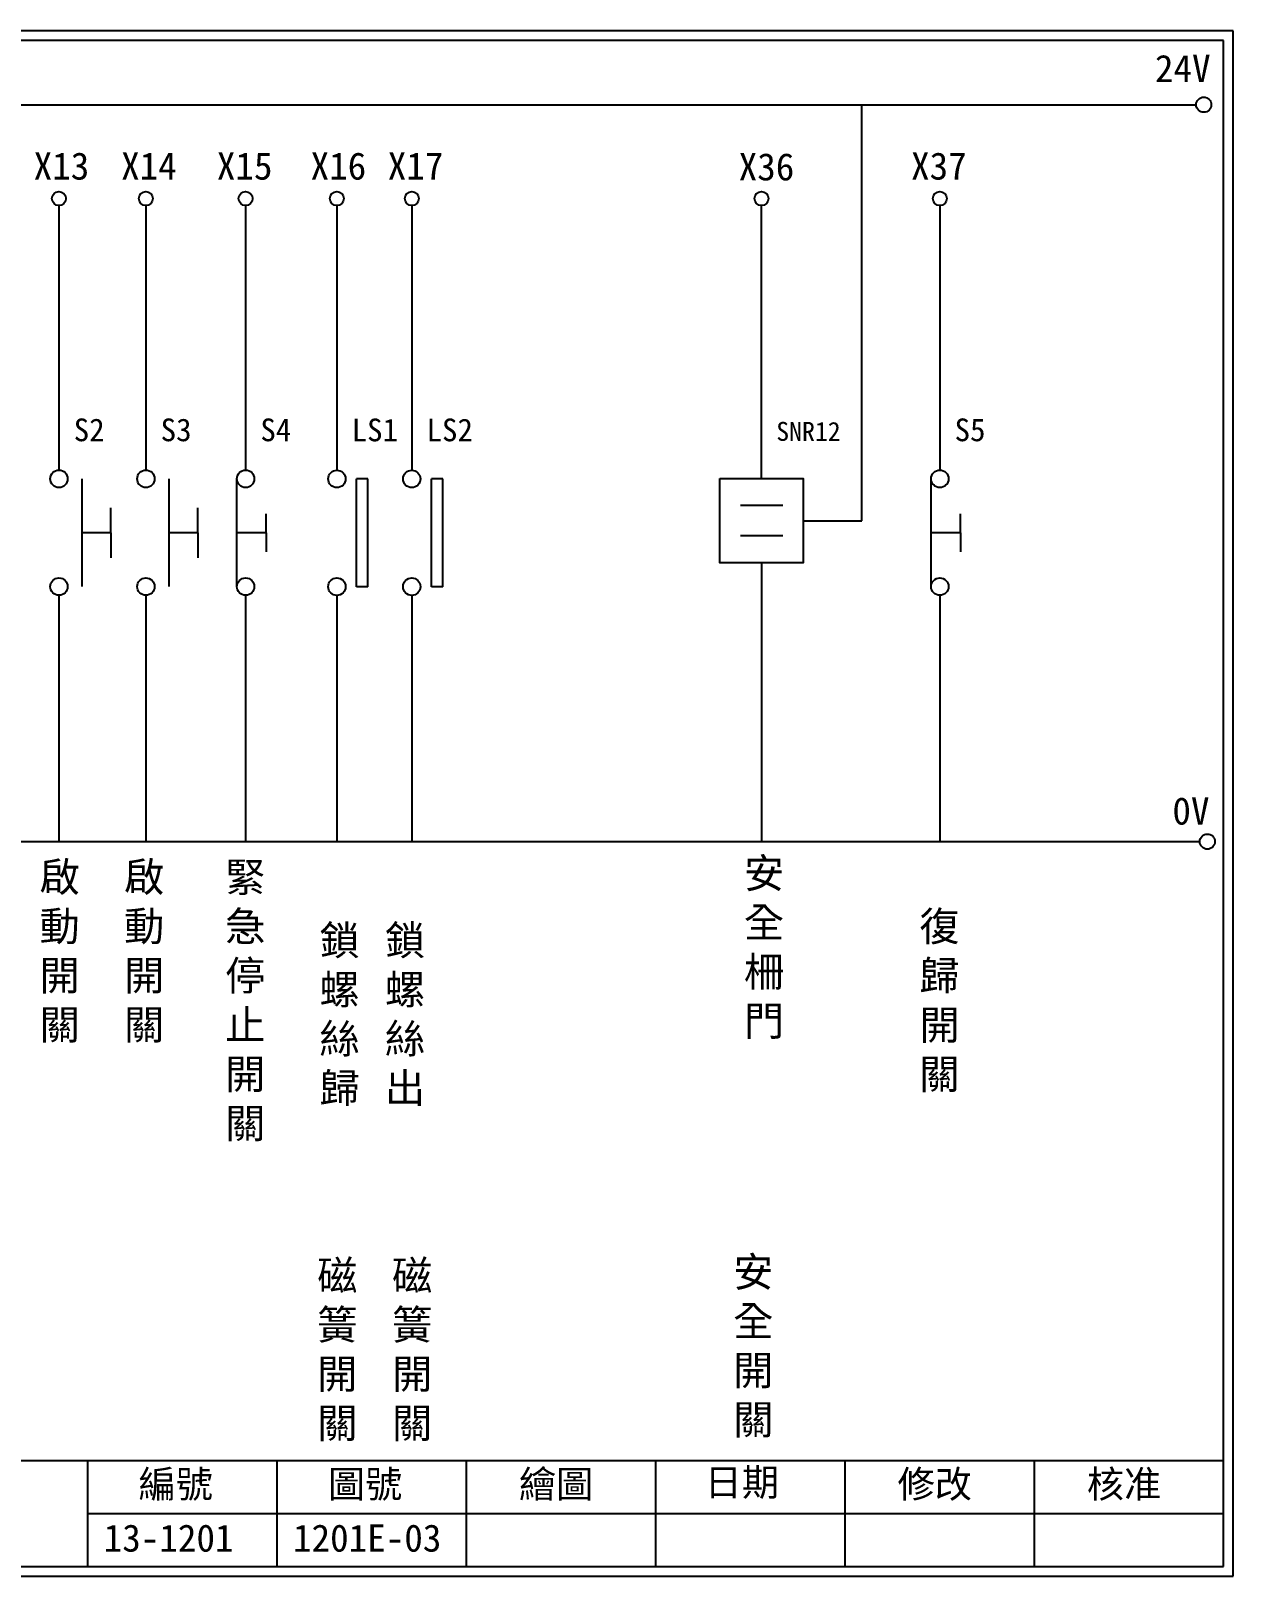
# Model space of a CAD drawing. Extents: x 275 to 562, y 265 to 469.
# Drawn here: x 403.1 to 561.9, y 264.9 to 468.9 of the extents above; entities that cross this region are included whole.
import ezdxf

# ---------------------------------------------------------------- set-up
doc = ezdxf.new("R2010")
doc.units = 0
doc.layers.get('0').update_dxf_attribs({"linetype": 'CONTINUOUS'})
doc.layers.add('圖框層', color=7, linetype='CONTINUOUS')
doc.layers.add('標尺寸層', color=3, linetype='CONTINUOUS')
doc.styles.add('CNS', font='romanc.shx', dxfattribs={"bigfont": 'chineset.shx'})
doc.styles.add('STSL', font='KAIU.TTF')

msp = doc.modelspace()

# ---------------------------------------------------------------- linework, layer by layer
for p, q in [((512.85, 404.26), (512.85, 459.17)), ((499.62, 409.84), (499.62, 445.86)), ((447.66, 409.78), (446.16, 409.78)), ((457.55, 409.78), (456.05, 409.78)), ((413.72, 402.67), (413.72, 405.98)), ((425.2, 402.67), (425.2, 405.98)), ((434.21, 402.67), (434.21, 405.17)), ((505.14, 404.26), (512.85, 404.26)), ((525.88, 402.67), (525.88, 405.17)), ((413.72, 402.67), (413.72, 399.36)), ((425.2, 402.67), (425.2, 399.36)), ((434.21, 402.67), (434.21, 400.17)), ((525.88, 402.67), (525.88, 400.17)), ((499.62, 398.68), (499.62, 361.9)), ((447.66, 395.55), (446.16, 395.55)), ((457.55, 395.55), (456.05, 395.55))]:
    msp.add_line(p, q)
msp.add_lwpolyline([(494.11, 409.84), (505.14, 409.84), (505.14, 398.68), (494.11, 398.68)], close=True)
for centre in [(558.02, 459.17), (558.5, 361.9)]:
    msp.add_circle(centre, 1)
at = {"layer": '圖框層', "color": 7}
for p, q in [((561.9, 468.91), (274.9, 468.91)), ((560.65, 467.66), (276.15, 467.66)), ((560.65, 266.2), (560.65, 467.66)), ((561.9, 264.95), (561.9, 468.91)), ((276.15, 280.2), (560.65, 280.2)), ((410.65, 266.2), (410.65, 280.2)), ((435.65, 266.2), (435.65, 280.2)), ((460.65, 266.2), (460.65, 280.2)), ((485.65, 266.2), (485.65, 280.2)), ((510.65, 266.2), (510.65, 280.2)), ((535.65, 266.2), (535.65, 280.2)), ((410.65, 273.2), (560.65, 273.2)), ((276.15, 266.2), (560.65, 266.2)), ((274.9, 264.95), (561.9, 264.95))]:
    msp.add_line(p, q, dxfattribs=at)
at = {"layer": '標尺寸層', "color": 7}
for p, q in [((279.42, 459.17), (557.02, 459.17)), ((406.85, 445.86), (406.85, 410.94)), ((418.33, 445.86), (418.33, 410.94)), ((431.5, 445.86), (431.5, 410.94)), ((443.55, 445.86), (443.55, 410.93)), ((453.44, 445.86), (453.44, 410.93)), ((523.17, 445.86), (523.17, 410.94)), ((409.86, 409.79), (409.86, 395.56)), ((421.34, 409.79), (421.34, 395.56)), ((430.35, 395.56), (430.35, 409.79)), ((446.16, 395.55), (446.16, 409.78)), ((447.66, 395.55), (447.66, 409.78)), ((456.05, 395.55), (456.05, 409.78)), ((457.55, 395.55), (457.55, 409.78)), ((522.02, 395.56), (522.02, 409.79)), ((496.86, 406.29), (502.43, 406.29)), ((413.72, 402.67), (409.86, 402.67)), ((425.2, 402.67), (421.34, 402.67)), ((434.21, 402.67), (430.35, 402.67)), ((496.86, 402.32), (502.43, 402.32)), ((525.88, 402.67), (522.02, 402.67)), ((406.85, 394.41), (406.85, 361.9)), ((418.33, 394.41), (418.33, 361.9)), ((431.5, 394.41), (431.5, 361.9)), ((443.55, 394.41), (443.55, 361.9)), ((443.55, 394.4), (443.55, 361.9)), ((453.44, 394.41), (453.44, 361.9)), ((453.44, 394.4), (453.44, 361.9)), ((523.17, 394.41), (523.17, 361.9)), ((279.63, 361.9), (557.5, 361.9))]:
    msp.add_line(p, q, dxfattribs=at)
for centre, radius in [((406.85, 446.78), 0.92), ((418.33, 446.78), 0.92), ((431.5, 446.78), 0.92), ((431.5, 446.78), 0.92), ((443.55, 446.78), 0.92), ((453.44, 446.78), 0.92), ((499.62, 446.78), 0.92), ((523.17, 446.78), 0.92), ((523.17, 446.78), 0.92), ((406.85, 409.79), 1.15), ((418.33, 409.79), 1.15), ((431.5, 409.79), 1.15), ((443.55, 409.78), 1.15), ((453.44, 409.78), 1.15), ((523.17, 409.79), 1.15), ((406.85, 395.56), 1.15), ((418.33, 395.56), 1.15), ((431.5, 395.56), 1.15), ((443.55, 395.55), 1.15), ((453.44, 395.55), 1.15), ((523.17, 395.56), 1.15)]:
    msp.add_circle(centre, radius, dxfattribs=at)

# ---------------------------------------------------------------- texts
at = {"layer": '圖框層', "color": 4, "style": 'STSL'}
for s, height, p in [('24V', 3.6, (551.58, 462.16)), ('X13', 3.6, (403.51, 449.28)), ('X14', 3.6, (415.06, 449.28)), ('X15', 3.6, (427.7, 449.28)), ('X16', 3.6, (440.08, 449.28)), ('X17', 3.6, (450.27, 449.28)), ('X37', 3.6, (519.37, 449.28)), ('X36', 3.6, (496.61, 449.18)), ('S2', 3, (408.8, 414.75)), ('S3', 3, (420.28, 414.75)), ('S4', 3, (433.45, 414.75)), ('LS1', 3, (445.5, 414.74)), ('LS2', 3, (455.39, 414.74)), ('SNR12', 2.5, (501.57, 414.8)), ('S5', 3, (525.12, 414.75)), ('0V', 3.6, (553.88, 364.15)), ('繪圖', 3.6, (467.59, 275.29)), ('日期', 3.6, (492.12, 275.53)), ('編號', 3.6, (417.36, 275.28)), ('圖號', 3.6, (442.36, 275.28)), ('修改', 3.6, (517.59, 275.29)), ('核准', 3.6, (542.59, 275.29)), ('13-1201', 3.6, (412.76, 268.17)), ('1201E-03', 3.6, (437.76, 268.17))]:
    msp.add_text(s, height=height, dxfattribs=at).set_placement(p)
at = {"layer": '標尺寸層', "color": 7, "char_height": 3.9, "style": 'CNS'}
for s, insert, width, attachment_point in [('{\\fDFKai-SB|b0|i0|c136|p65;啟動開關}', (404.28, 359.18), 4.9608, 1), ('{\\fDFKai-SB|b0|i0|c136|p65;啟動開關}', (415.45, 359.18), 4.9608, 1), ('{\\fDFKai-SB|b0|i0|c136|p65;緊急停止開關}', (431.45, 340.74), 6.5706, 5), ('{\\fDFKai-SB|b0|i0|c136|p65;安全柵門}', (497.29, 359.68), 4.9608, 1), ('{\\fDFKai-SB|b0|i0|c136|p65;復歸開關}', (523.12, 340.74), 6.5706, 5), ('{\\fDFKai-SB|b0|i0|c136|p65;鎖螺絲歸}', (443.91, 338.92), 4.9608, 5), ('{\\fDFKai-SB|b0|i0|c136|p65;鎖螺絲出}', (452.55, 338.92), 4.9608, 5), ('{\\fDFKai-SB|b0|i0|c136|p65;磁簧開關}', (443.61, 294.67), 4.9608, 5), ('{\\fDFKai-SB|b0|i0|c136|p65;磁簧開關}', (453.49, 294.67), 4.9608, 5), ('{\\fDFKai-SB|b0|i0|c136|p65;安全開關}', (498.54, 295.14), 4.9608, 5)]:
    msp.add_mtext(s, dxfattribs=dict(at, insert=insert, width=width, attachment_point=attachment_point))

doc.saveas('drawing.dxf')
